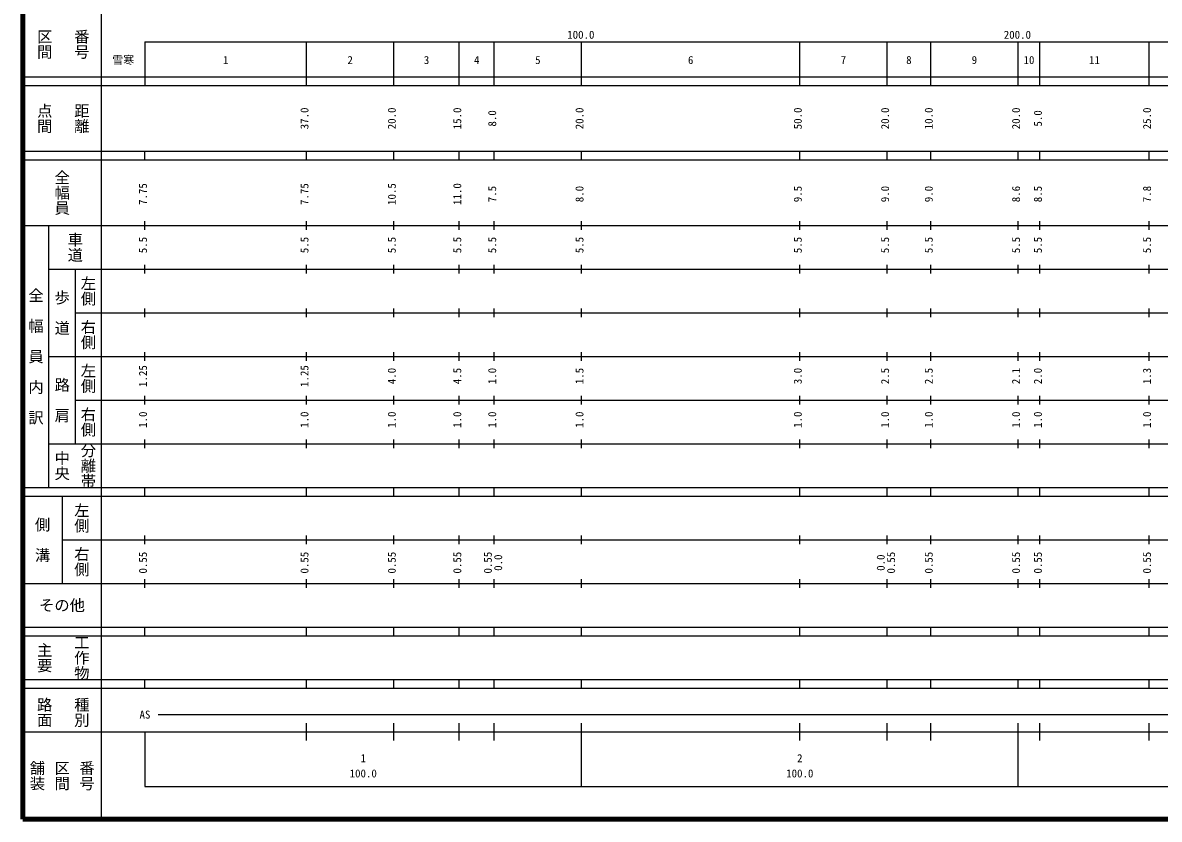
# Model space of a CAD drawing. Units: millimetres on the paper, enlarged 1000 times. Extents: x 40000 to 680000, y 20000 to 380000.
# Drawn here: x 40000 to 300347, y 20000 to 202409 of the extents above; entities that cross this region are included whole.
import ezdxf
from ezdxf.enums import TextEntityAlignment as Align

# ---------------------------------------------------------------- set-up
doc = ezdxf.new("R2010")
doc.units = ezdxf.units.MM
doc.header["$LTSCALE"] = 1000
doc.layers.add('M-TTL', color=2, linetype='Continuous', lineweight=140)
doc.layers.add('M-TTL-BAND', color=7, linetype='Continuous', lineweight=25)
doc.styles.add('@ＭＳ ゴシック', font='')
doc.styles.add('ＭＳ ゴシック', font='')
doc.styles.get('@ＭＳ ゴシック').set_extended_font_data('@MS Gothic')
doc.styles.get('ＭＳ ゴシック').set_extended_font_data('MS Gothic')

msp = doc.modelspace()

# ---------------------------------------------------------------- linework, layer by layer
at = {"layer": 'M-TTL'}
for p, q in [((40000, 380000), (40000, 20000)), ((40000, 380000), (40000, 20000)), ((40000, 20000), (680000, 20000)), ((40000, 20000), (680000, 20000))]:
    msp.add_line(p, q, dxfattribs=at)
at = {"layer": 'M-TTL-BAND'}
for p, q in [((58000, 370000), (58000, 20000)), ((58000, 370000), (58000, 20000)), ((68000, 198000), (579000, 198000)), ((68000, 198000), (68000, 188000)), ((68000, 198000), (579000, 198000)), ((68000, 198000), (68000, 188000)), ((105000, 188000), (105000, 198000)), ((125000, 188000), (125000, 198000)), ((140000, 188000), (140000, 198000)), ((148000, 188000), (148000, 198000)), ((168000, 188000), (168000, 198000)), ((218000, 188000), (218000, 198000)), ((238000, 188000), (238000, 198000)), ((248000, 188000), (248000, 198000)), ((268000, 188000), (268000, 198000)), ((273000, 188000), (273000, 198000)), ((298000, 188000), (298000, 198000)), ((40000, 190000), (579000, 190000)), ((40000, 190000), (579000, 190000)), ((40000, 188000), (579000, 188000)), ((40000, 188000), (579000, 188000)), ((40000, 173000), (579000, 173000)), ((40000, 173000), (579000, 173000)), ((68000, 171000), (68000, 173000)), ((68000, 171000), (68000, 173000)), ((105000, 171000), (105000, 173000)), ((125000, 171000), (125000, 173000)), ((140000, 171000), (140000, 173000)), ((148000, 171000), (148000, 173000)), ((168000, 171000), (168000, 173000)), ((218000, 171000), (218000, 173000)), ((238000, 171000), (238000, 173000)), ((248000, 171000), (248000, 173000)), ((268000, 171000), (268000, 173000)), ((273000, 171000), (273000, 173000)), ((298000, 171000), (298000, 173000)), ((40000, 171000), (579000, 171000)), ((40000, 171000), (579000, 171000)), ((68000, 155000), (68000, 157000)), ((68000, 155000), (68000, 157000)), ((105000, 155000), (105000, 157000)), ((125000, 155000), (125000, 157000)), ((140000, 155000), (140000, 157000)), ((148000, 155000), (148000, 157000)), ((168000, 155000), (168000, 157000)), ((218000, 155000), (218000, 157000)), ((238000, 155000), (238000, 157000)), ((248000, 155000), (248000, 157000)), ((268000, 155000), (268000, 157000)), ((273000, 155000), (273000, 157000)), ((298000, 155000), (298000, 157000)), ((40000, 156000), (579000, 156000)), ((40000, 156000), (579000, 156000)), ((46000, 96000), (46000, 156000)), ((46000, 96000), (46000, 156000)), ((46000, 146000), (579000, 146000)), ((46000, 146000), (579000, 146000)), ((52000, 146000), (52000, 106000)), ((52000, 146000), (52000, 106000)), ((68000, 145000), (68000, 147000)), ((68000, 145000), (68000, 147000)), ((105000, 145000), (105000, 147000)), ((125000, 145000), (125000, 147000)), ((140000, 145000), (140000, 147000)), ((148000, 145000), (148000, 147000)), ((168000, 145000), (168000, 147000)), ((218000, 145000), (218000, 147000)), ((238000, 145000), (238000, 147000)), ((248000, 145000), (248000, 147000)), ((268000, 145000), (268000, 147000)), ((273000, 145000), (273000, 147000)), ((298000, 145000), (298000, 147000)), ((52000, 136000), (579000, 136000)), ((52000, 136000), (579000, 136000)), ((68000, 135000), (68000, 137000)), ((68000, 135000), (68000, 137000)), ((105000, 135000), (105000, 137000)), ((125000, 135000), (125000, 137000)), ((140000, 135000), (140000, 137000)), ((148000, 135000), (148000, 137000)), ((168000, 135000), (168000, 137000)), ((218000, 135000), (218000, 137000)), ((238000, 135000), (238000, 137000)), ((248000, 135000), (248000, 137000)), ((268000, 135000), (268000, 137000)), ((273000, 135000), (273000, 137000)), ((298000, 135000), (298000, 137000)), ((46000, 126000), (579000, 126000)), ((46000, 126000), (579000, 126000)), ((68000, 125000), (68000, 127000)), ((68000, 125000), (68000, 127000)), ((105000, 125000), (105000, 127000)), ((125000, 125000), (125000, 127000)), ((140000, 125000), (140000, 127000)), ((148000, 125000), (148000, 127000)), ((168000, 125000), (168000, 127000)), ((218000, 125000), (218000, 127000)), ((238000, 125000), (238000, 127000)), ((248000, 125000), (248000, 127000)), ((268000, 125000), (268000, 127000)), ((273000, 125000), (273000, 127000)), ((298000, 125000), (298000, 127000)), ((52000, 116000), (579000, 116000)), ((52000, 116000), (579000, 116000)), ((68000, 115000), (68000, 117000)), ((68000, 115000), (68000, 117000)), ((105000, 115000), (105000, 117000)), ((125000, 115000), (125000, 117000)), ((140000, 115000), (140000, 117000)), ((148000, 115000), (148000, 117000)), ((168000, 115000), (168000, 117000)), ((218000, 115000), (218000, 117000)), ((238000, 115000), (238000, 117000)), ((248000, 115000), (248000, 117000)), ((268000, 115000), (268000, 117000)), ((273000, 115000), (273000, 117000)), ((298000, 115000), (298000, 117000)), ((68000, 105000), (68000, 107000)), ((68000, 105000), (68000, 107000)), ((105000, 105000), (105000, 107000)), ((125000, 105000), (125000, 107000)), ((140000, 105000), (140000, 107000)), ((148000, 105000), (148000, 107000)), ((168000, 105000), (168000, 107000)), ((218000, 105000), (218000, 107000)), ((238000, 105000), (238000, 107000)), ((248000, 105000), (248000, 107000)), ((268000, 105000), (268000, 107000)), ((273000, 105000), (273000, 107000)), ((298000, 105000), (298000, 107000)), ((46000, 106000), (579000, 106000)), ((46000, 106000), (579000, 106000)), ((40000, 96000), (579000, 96000)), ((40000, 96000), (579000, 96000)), ((40000, 94000), (579000, 94000)), ((40000, 94000), (579000, 94000)), ((49000, 94000), (49000, 74000)), ((49000, 94000), (49000, 74000)), ((68000, 94000), (68000, 96000)), ((68000, 94000), (68000, 96000)), ((105000, 94000), (105000, 96000)), ((125000, 94000), (125000, 96000)), ((140000, 94000), (140000, 96000)), ((148000, 94000), (148000, 96000)), ((168000, 94000), (168000, 96000)), ((218000, 94000), (218000, 96000)), ((238000, 94000), (238000, 96000)), ((248000, 94000), (248000, 96000)), ((268000, 94000), (268000, 96000)), ((273000, 94000), (273000, 96000)), ((298000, 94000), (298000, 96000)), ((49000, 84000), (579000, 84000)), ((49000, 84000), (579000, 84000)), ((68000, 83000), (68000, 85000)), ((68000, 83000), (68000, 85000)), ((105000, 83000), (105000, 85000)), ((125000, 83000), (125000, 85000)), ((140000, 83000), (140000, 85000)), ((148000, 83000), (148000, 85000)), ((168000, 83000), (168000, 85000)), ((218000, 83000), (218000, 85000)), ((238000, 83000), (238000, 85000)), ((248000, 83000), (248000, 85000)), ((268000, 83000), (268000, 85000)), ((273000, 83000), (273000, 85000)), ((298000, 83000), (298000, 85000)), ((40000, 74000), (579000, 74000)), ((40000, 74000), (579000, 74000)), ((68000, 73000), (68000, 75000)), ((68000, 73000), (68000, 75000)), ((105000, 73000), (105000, 75000)), ((125000, 73000), (125000, 75000)), ((140000, 73000), (140000, 75000)), ((148000, 73000), (148000, 75000)), ((168000, 73000), (168000, 75000)), ((218000, 73000), (218000, 75000)), ((238000, 73000), (238000, 75000)), ((248000, 73000), (248000, 75000)), ((268000, 73000), (268000, 75000)), ((273000, 73000), (273000, 75000)), ((298000, 73000), (298000, 75000)), ((40000, 64000), (579000, 64000)), ((40000, 64000), (579000, 64000)), ((68000, 62000), (68000, 64000)), ((68000, 62000), (68000, 64000)), ((105000, 62000), (105000, 64000)), ((125000, 62000), (125000, 64000)), ((140000, 62000), (140000, 64000)), ((148000, 62000), (148000, 64000)), ((168000, 62000), (168000, 64000)), ((218000, 62000), (218000, 64000)), ((238000, 62000), (238000, 64000)), ((248000, 62000), (248000, 64000)), ((268000, 62000), (268000, 64000)), ((273000, 62000), (273000, 64000)), ((298000, 62000), (298000, 64000)), ((40000, 62000), (579000, 62000)), ((40000, 62000), (579000, 62000)), ((40000, 52000), (579000, 52000)), ((40000, 52000), (579000, 52000)), ((40000, 50000), (579000, 50000)), ((40000, 50000), (579000, 50000)), ((68000, 50000), (68000, 52000)), ((68000, 50000), (68000, 52000)), ((105000, 50000), (105000, 52000)), ((125000, 50000), (125000, 52000)), ((140000, 50000), (140000, 52000)), ((148000, 50000), (148000, 52000)), ((168000, 50000), (168000, 52000)), ((218000, 50000), (218000, 52000)), ((238000, 50000), (238000, 52000)), ((248000, 50000), (248000, 52000)), ((268000, 50000), (268000, 52000)), ((273000, 50000), (273000, 52000)), ((298000, 50000), (298000, 52000)), ((71000, 44000), (490500, 44000)), ((105000, 38000), (105000, 42000)), ((125000, 38000), (125000, 42000)), ((140000, 38000), (140000, 42000)), ((148000, 38000), (148000, 42000)), ((168000, 27500), (168000, 42000)), ((218000, 38000), (218000, 42000)), ((238000, 38000), (238000, 42000)), ((248000, 38000), (248000, 42000)), ((268000, 27500), (268000, 42000)), ((273000, 38000), (273000, 42000)), ((298000, 38000), (298000, 42000)), ((40000, 40000), (579000, 40000)), ((40000, 40000), (579000, 40000)), ((68000, 40000), (68000, 27500)), ((68000, 40000), (68000, 27500)), ((68000, 27500), (579000, 27500)), ((68000, 27500), (579000, 27500))]:
    msp.add_line(p, q, dxfattribs=at)

# ---------------------------------------------------------------- texts
at = {"layer": 'M-TTL-BAND', "style": '@ＭＳ ゴシック'}
for s, p in [('区間', (45000, 197500)), ('区間', (45000, 197500)), ('番号', (53500, 197500)), ('番号', (53500, 197500)), ('点間', (45000, 180500)), ('点間', (45000, 180500)), ('距離', (53500, 180500)), ('距離', (53500, 180500)), ('全幅員', (49000, 163500)), ('全幅員', (49000, 163500)), ('車道', (52000, 151000)), ('車道', (52000, 151000)), ('左側', (55000, 141000)), ('左側', (55000, 141000)), ('全\u3000幅\u3000員\u3000内\u3000訳', (43000, 126000)), ('全\u3000幅\u3000員\u3000内\u3000訳', (43000, 126000)), ('歩\u3000道', (49000, 136000)), ('歩\u3000道', (49000, 136000)), ('右側', (55000, 131000)), ('右側', (55000, 131000)), ('左側', (55000, 121000)), ('左側', (55000, 121000)), ('路\u3000肩', (49000, 116000)), ('路\u3000肩', (49000, 116000)), ('右側', (55000, 111000)), ('右側', (55000, 111000)), ('中央', (49000, 101000)), ('中央', (49000, 101000)), ('分離帯', (55000, 101000)), ('分離帯', (55000, 101000)), ('左側', (53500, 89000)), ('左側', (53500, 89000)), ('側\u3000溝', (44500, 84000)), ('側\u3000溝', (44500, 84000)), ('右側', (53500, 79000)), ('右側', (53500, 79000)), ('主要', (45000, 57000)), ('主要', (45000, 57000)), ('工作物', (53500, 57000)), ('工作物', (53500, 57000)), ('路面', (45000, 44500)), ('路面', (45000, 44500)), ('種別', (53500, 44500)), ('種別', (53500, 44500)), ('舗装', (43333, 30000)), ('舗装', (43333, 30000)), ('区間', (49000, 30000)), ('区間', (49000, 30000)), ('番号', (54667, 30000)), ('番号', (54667, 30000))]:
    msp.add_text(s, height=2566, rotation=270, dxfattribs=at).set_placement(p, align=Align.MIDDLE_CENTER)
at = {"layer": 'M-TTL-BAND', "style": 'ＭＳ ゴシック'}
for s, p in [('100.0', (167844, 198195)), ('100.0', (167844, 198195)), ('200.0', (267844, 198195)), ('200.0', (267844, 198195)), ('雪寒', (63017, 192405)), ('1', (86500, 192405)), ('2', (115000, 192405)), ('3', (132500, 192405)), ('4', (144000, 192405)), ('5', (158000, 192405)), ('6', (193000, 192405)), ('7', (228000, 192405)), ('8', (243000, 192405)), ('9', (258000, 192405)), ('10', (270500, 192405)), ('11', (285500, 192405)), ('AS', (68000, 42500)), ('1', (118000, 32523)), ('2', (218000, 32523)), ('100.0', (118000, 29033)), ('100.0', (218000, 29033))]:
    msp.add_text(s, height=1833, dxfattribs=at).set_placement(p, align=Align.BOTTOM_CENTER)
for s, p in [('37.0', (106000, 180500)), ('20.0', (126000, 180500)), ('15.0', (141000, 180500)), ('20.0', (169000, 180500)), ('50.0', (219000, 180500)), ('20.0', (239000, 180500)), ('10.0', (249000, 180500)), ('20.0', (269000, 180500)), ('25.0', (299000, 180500)), ('8.0', (149000, 180500)), ('5.0', (274000, 180500)), ('7.75', (69000, 163174)), ('7.75', (106000, 163174)), ('10.5', (126000, 163174)), ('11.0', (141000, 163174)), ('7.5', (149000, 163174)), ('8.0', (169000, 163174)), ('9.5', (219000, 163174)), ('9.0', (239000, 163174)), ('9.0', (249000, 163174)), ('8.6', (269000, 163174)), ('8.5', (274000, 163174)), ('7.8', (299000, 163174)), ('5.5', (69000, 151500)), ('5.5', (106000, 151500)), ('5.5', (126000, 151500)), ('5.5', (141000, 151500)), ('5.5', (149000, 151500)), ('5.5', (169000, 151500)), ('5.5', (219000, 151500)), ('5.5', (239000, 151500)), ('5.5', (249000, 151500)), ('5.5', (269000, 151500)), ('5.5', (274000, 151500)), ('5.5', (299000, 151500)), ('1.25', (69000, 121500)), ('1.25', (106000, 121500)), ('4.0', (126000, 121500)), ('4.5', (141000, 121500)), ('1.0', (149000, 121500)), ('1.5', (169000, 121500)), ('3.0', (219000, 121500)), ('2.5', (239000, 121500)), ('2.5', (249000, 121500)), ('2.1', (269000, 121500)), ('2.0', (274000, 121500)), ('1.3', (299000, 121500)), ('1.0', (69000, 111500)), ('1.0', (106000, 111500)), ('1.0', (126000, 111500)), ('1.0', (141000, 111500)), ('1.0', (149000, 111500)), ('1.0', (169000, 111500)), ('1.0', (219000, 111500)), ('1.0', (239000, 111500)), ('1.0', (249000, 111500)), ('1.0', (269000, 111500)), ('1.0', (274000, 111500)), ('1.0', (299000, 111500)), ('0.55', (69000, 78764)), ('0.55', (106000, 78764)), ('0.55', (126000, 78764)), ('0.55', (141000, 78764)), ('0.55', (148000, 78764)), ('0.55', (240370, 78764)), ('0.55', (249000, 78764)), ('0.55', (269000, 78764)), ('0.55', (274000, 78764)), ('0.55', (299000, 78764)), ('0.0', (150370, 78764)), ('0.0', (238000, 78764))]:
    msp.add_text(s, height=1833, rotation=90, dxfattribs=at).set_placement(p, align=Align.BOTTOM_CENTER)
msp.add_text('その他', height=2566, dxfattribs=at).set_placement((49000, 69000), align=Align.MIDDLE_CENTER)
msp.add_text('その他', height=2566, dxfattribs=at).set_placement((49000, 69000), align=Align.MIDDLE_CENTER)

doc.saveas('drawing.dxf')
